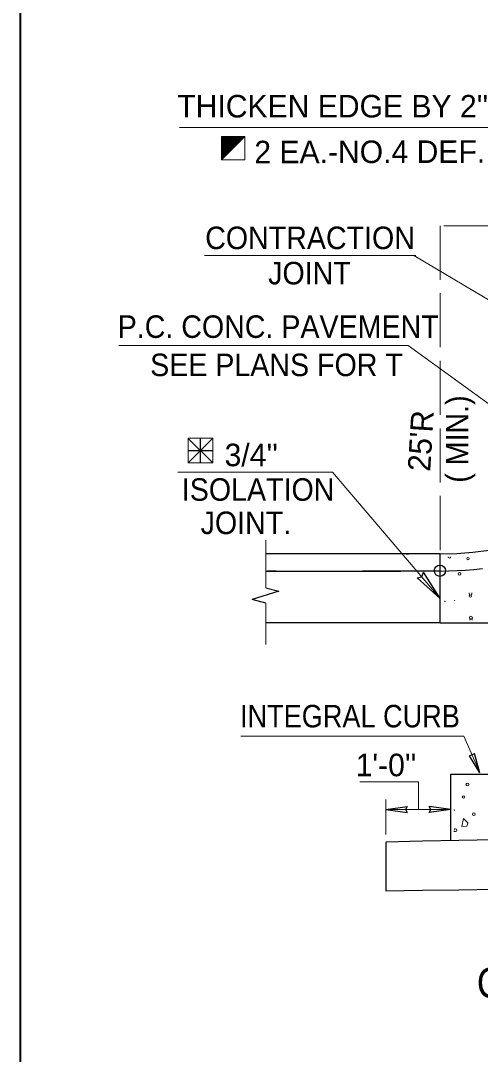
# Model space of a CAD drawing. Extents: x 85 to 536, y -19 to 324.
# Drawn here: x 131.1 to 161.8, y 115 to 183.8 of the extents above; entities that cross this region are included whole.
import ezdxf

# ---------------------------------------------------------------- set-up
doc = ezdxf.new("R2010")
doc.units = 0
doc.header["$LTSCALE"] = 0.6
doc.linetypes.add('LONG_DASHED', pattern=[7.5, 6, -1.5])
doc.layers.add('1', color=7, linetype='Continuous', lineweight=13)

msp = doc.modelspace()

# ---------------------------------------------------------------- linework, layer by layer
at = {"layer": '1'}
for p, q in [((175.7171, 176.702), (141.6941, 176.702)), ((144.5035, 175.549), (145.4827, 175.549)), ((144.504, 175.5789), (145.5127, 175.5789)), ((144.5041, 175.5822), (145.516, 175.5822)), ((144.5046, 175.6116), (145.5454, 175.6116)), ((144.5051, 175.6411), (145.575, 175.6411)), ((144.5054, 175.6543), (145.5883, 175.6543)), ((144.5056, 175.6705), (145.6045, 175.6705)), ((144.5062, 175.7038), (145.6378, 175.7038)), ((144.5068, 175.7371), (144.5686, 175.7371)), ((144.5068, 175.7371), (144.5705, 175.7371)), ((144.5068, 175.7369), (145.6711, 175.7369)), ((144.5074, 175.7738), (145.708, 175.7738)), ((144.5081, 175.8087), (145.7431, 175.8087)), ((144.5082, 175.8106), (145.7449, 175.8106)), ((144.5086, 175.8401), (145.7746, 175.8401)), ((144.5092, 175.8696), (145.8042, 175.8696)), ((144.5094, 175.8841), (145.8187, 175.8841)), ((144.5097, 175.8991), (145.8337, 175.8991)), ((144.5102, 175.9286), (145.8633, 175.9286)), ((144.5108, 175.9594), (145.8943, 175.9594)), ((144.5108, 175.958), (145.8928, 175.958)), ((144.5113, 175.9912), (145.9261, 175.9912)), ((144.5119, 176.0206), (145.9556, 176.0206)), ((144.5121, 176.0386), (145.9735, 176.0386)), ((144.5124, 176.0502), (145.9852, 176.0502)), ((144.5705, 175.7371), (145.4088, 175.7371)), ((144.5724, 175.7371), (145.4107, 175.7371)), ((144.964, 176.0796), (146.0147, 176.0796)), ((145.4107, 175.7371), (145.6713, 175.7371)), ((145.4126, 175.7371), (145.6713, 175.7371)), ((144.4912, 174.8524), (144.7843, 174.8524)), ((144.4917, 174.8857), (144.8176, 174.8857)), ((144.4919, 174.897), (144.8289, 174.897)), ((144.4923, 174.9188), (144.8508, 174.9188)), ((144.493, 174.9557), (144.8878, 174.9557)), ((144.4934, 174.9799), (144.5686, 174.9799)), ((144.4934, 174.9799), (144.5705, 174.9799)), ((144.4936, 174.9925), (144.9247, 174.9925)), ((144.4941, 175.022), (144.9543, 175.022)), ((144.4947, 175.0515), (144.9839, 175.0515)), ((144.4947, 175.0514), (144.9838, 175.0514)), ((144.4952, 175.081), (145.0134, 175.081)), ((144.4957, 175.1105), (145.043, 175.1105)), ((144.496, 175.1269), (145.0594, 175.1269)), ((144.4962, 175.1399), (145.0725, 175.1399)), ((144.4968, 175.1731), (145.1058, 175.1731)), ((144.4974, 175.2025), (145.1353, 175.2025)), ((144.4974, 175.2022), (145.1349, 175.2022)), ((144.4979, 175.2321), (145.1649, 175.2321)), ((144.4984, 175.2615), (145.1944, 175.2615)), ((144.4987, 175.2813), (145.2143, 175.2813)), ((144.499, 175.2947), (145.2277, 175.2947)), ((144.4995, 175.3278), (145.2609, 175.3278)), ((144.5002, 175.3647), (145.2979, 175.3647)), ((144.5002, 175.3604), (145.2936, 175.3604)), ((144.5009, 175.4015), (145.3348, 175.4015)), ((144.5014, 175.4311), (145.3644, 175.4311)), ((144.5015, 175.4357), (145.3691, 175.4357)), ((144.502, 175.4606), (145.394, 175.4606)), ((144.5024, 175.49), (145.4236, 175.49)), ((144.5028, 175.5074), (145.4409, 175.5074)), ((144.5029, 175.5195), (145.4532, 175.5195)), ((144.5705, 174.9799), (144.9121, 174.9799)), ((144.5724, 174.9799), (144.9121, 174.9799)), ((144.4864, 174.5834), (144.5146, 174.5834)), ((144.4867, 174.6031), (144.5343, 174.6031)), ((144.4868, 174.613), (144.5442, 174.613)), ((144.4874, 174.6425), (144.5738, 174.6425)), ((144.4879, 174.6719), (144.6032, 174.6719)), ((144.488, 174.6785), (144.6099, 174.6785)), ((144.4885, 174.7014), (144.6328, 174.7014)), ((144.489, 174.7309), (144.6623, 174.7309)), ((144.4893, 174.7501), (144.6817, 174.7501)), ((144.4895, 174.7641), (144.6956, 174.7641)), ((144.4901, 174.7935), (144.7252, 174.7935)), ((144.4906, 174.823), (144.7548, 174.823)), ((144.4906, 174.8217), (144.7534, 174.8217)), ((157.4497, 168.1817), (143.3648, 168.1817)), ((181.9358, 153.5968), (157.3234, 168.1704)), ((151.9077, 153.7454), (141.6007, 153.7454)), ((151.9077, 153.7454), (159.0735, 145.3425)), ((147.4526, 146.0466), (147.4526, 149.2274)), ((147.4526, 145.018), (147.4526, 142.2612)), ((157.627, 133.1281), (153.7229, 133.1281)), ((157.627, 131.2705), (157.627, 133.1281)), ((155.448, 129.6052), (155.448, 131.9431)), ((159.7766, 131.2768), (155.45, 131.2768))]:
    msp.add_line(p, q, dxfattribs=at)
at = {"layer": '1', "lineweight": 25}
for p, q in [((142.291, 155.9959), (143.9062, 154.3806)), ((142.2931, 154.3776), (143.9036, 155.9882)), ((143.1012, 154.3799), (143.1012, 155.9956)), ((142.2908, 155.1857), (143.9054, 155.1857)), ((159.0735, 148.3093), (147.4526, 148.3093)), ((156.8014, 148.3093), (156.9558, 148.3093)), ((159.0735, 148.3093), (158.0985, 148.3093)), ((159.0735, 148.3093), (158.4985, 148.3093)), ((159.0735, 143.7094), (159.0735, 148.3093)), ((147.4526, 147.1594), (156.4449, 147.1594)), ((148.149, 147.1594), (147.5741, 147.1594)), ((157.3485, 147.1594), (153.8987, 147.1594)), ((159.0735, 147.1594), (156.9684, 147.1594)), ((159.0735, 145.3425), (157.5338, 146.7153)), ((159.0735, 145.3425), (157.9611, 147.0797)), ((159.0735, 147.1594), (158.8152, 147.1594)), ((147.4526, 145.018), (146.5457, 145.26)), ((159.0735, 143.7094), (147.4526, 143.7094)), ((148.149, 143.7094), (147.5741, 143.7094)), ((152.7488, 143.7094), (149.299, 143.7094)), ((157.3485, 143.7094), (153.8987, 143.7094)), ((159.0735, 143.7094), (158.4985, 143.7094)), ((159.0735, 143.7094), (201.2101, 143.7094)), ((161.0259, 134.8576), (161.3559, 135.0016)), ((161.7149, 133.7289), (161.3559, 135.0016)), ((161.7149, 133.7289), (161.0259, 134.8576)), ((155.4503, 131.2761), (156.8808, 131.4727)), ((155.4503, 131.2761), (156.8808, 131.0795)), ((159.7763, 131.2775), (158.3458, 131.4741)), ((159.7763, 131.2775), (158.3458, 131.0809)), ((155.46, 129.0934), (155.46, 125.8536))]:
    msp.add_line(p, q, dxfattribs=at)
at = {"layer": '1', "lineweight": 40}
msp.add_lwpolyline([(131.121, 5.0892), (131.121, 251.089), (521.1208, 251.089), (521.1208, 5.0892)], close=True, dxfattribs=at)
at = {"layer": '1'}
for points in [[(146.0529, 176.0912), (146.0529, 174.5361), (144.4977, 174.5361), (144.4977, 176.0912), (146.0529, 176.0912), (144.4977, 174.5361)], [(137.6527, 162.1738), (156.9464, 162.1738), (175.1202, 149.013)], [(160.0388, 145.2318), (160.0538, 145.1732), (160.0556, 145.1716)], [(161.6869, 133.7931), (160.6554, 136.1567), (145.8029, 136.1567)], [(160.9368, 130.3751), (160.6372, 130.6869), (160.525, 130.1503), (160.8494, 130.1753), (160.9118, 130.3625)]]:
    msp.add_lwpolyline(points, dxfattribs=at)
at = {"layer": '1', "linetype": 'LONG_DASHED'}
msp.add_lwpolyline([(180.9232, 170.159), (159.074, 170.159), (159.074, 148.3097)], dxfattribs=at)
at = {"layer": '1'}
msp.add_lwpolyline([(143.9294, 154.3606), (142.2754, 154.3612), (142.2761, 156.0152), (143.93, 156.0145)], close=True, dxfattribs=at)
at = {"layer": '1', "lineweight": 25}
for points in [[(159.0735, 147.1596), (160.7655, 147.2221), (161.3278, 147.2704), (161.889, 147.3326)], [(157.5338, 146.7153), (157.8523, 146.7791), (157.9611, 147.0797)], [(147.4526, 146.0466), (148.3315, 145.8121), (146.5457, 145.26)], [(159.7799, 129.2028), (159.7799, 133.6293), (162.3718, 133.6293)], [(156.8808, 131.4727), (156.7701, 131.2741), (156.8808, 131.0795)], [(158.3458, 131.0809), (158.4565, 131.2795), (158.3458, 131.4741)], [(173.5518, 129.5254), (172.4632, 129.4908), (170.044, 129.439), (165.1884, 129.318), (162.752, 129.2662), (160.3156, 129.2144), (157.8964, 129.1625), (155.46, 129.1107)], [(173.1371, 126.0869), (165.1712, 126.0005), (160.3156, 125.9141), (157.8964, 125.8795), (155.46, 125.8449)]]:
    msp.add_lwpolyline(points, dxfattribs=at)
at = {"layer": '1'}
for centre, radius in [((160.9212, 147.9882), 0.0771), ((160.3668, 146.9722), 0.0924), ((161.0944, 145.4922), 0.0771), ((161.1278, 144.0556), 0.0957), ((160.8858, 132.9497), 0.0957), ((160.6326, 132.1089), 0.0826), ((161.3104, 130.9771), 0.0924)]:
    msp.add_circle(centre, radius, dxfattribs=at)
at = {"layer": '1', "lineweight": 25}
msp.add_circle((159.0562, 147.1789), 0.375, dxfattribs=at)
msp.add_arc((159.0735, 170.1591), 21.8494, 270.00002, 358.29814, dxfattribs=at)
at = {"layer": '1'}
for centre, radius, start, end in [((159.689, 148.104), 0.0826, 175.68887, 6.85707), ((161.0934, 145.656), 0.0957, 146.92876, 33.07123), ((159.392, 145.0618), 0.0826, 62.45763, 117.54237), ((161.1288, 143.8918), 0.0771, 354.63954, 185.36045), ((159.9518, 131.2425), 0.0771, 327.81949, 30.33358), ((160.0824, 129.9075), 0.0957, 204.75141, 153.40166)]:
    msp.add_arc(centre, radius, start, end, dxfattribs=at)

# ---------------------------------------------------------------- texts
for s, p in [("THICKEN EDGE BY 2'' IN 3'-0''", (141.5576, 177.3656)), ("3/4''", (144.7113, 154.1408)), ("1'-0''", (153.44, 133.4946))]:
    msp.add_text(s, height=1.5, dxfattribs=at).set_placement(p)
for s, rotation, p in [('2 EA.-NO.4 DEF. BARS', 0.129, (146.6927, 174.3127)), ("25'R", 86.47, (158.4082, 153.7552))]:
    msp.add_text(s, height=1.5, rotation=rotation, dxfattribs=at).set_placement(p)
for s, height, width, p in [('CONTRACTION', 1.5, 0.95, (143.4181, 168.5987)), ('JOINT', 1.5, 0.95, (147.6131, 166.2502)), ('P.C. CONC. PAVEMENT', 1.5, 0.95, (137.5884, 162.6869)), ('SEE PLANS FOR T', 1.5, 0.95, (139.7513, 160.1401)), ('ISOLATION', 1.5, 0.95, (141.8615, 151.8413)), ('JOINT.', 1.5, 0.95, (143.1141, 149.6216)), ('INTEGRAL CURB', 1.5, 0.9, (145.7408, 136.7478)), ('CONCRETE RETURN', 2, 0.9, (161.517, 118.7425))]:
    msp.add_text(s, height=height, dxfattribs=dict(at, width=width)).set_placement(p)
at = {"layer": '1', "width": 0.95}
msp.add_text('( MIN.)', height=1.5, rotation=90, dxfattribs=at).set_placement((160.9619, 153.0382))

doc.saveas('drawing.dxf')
